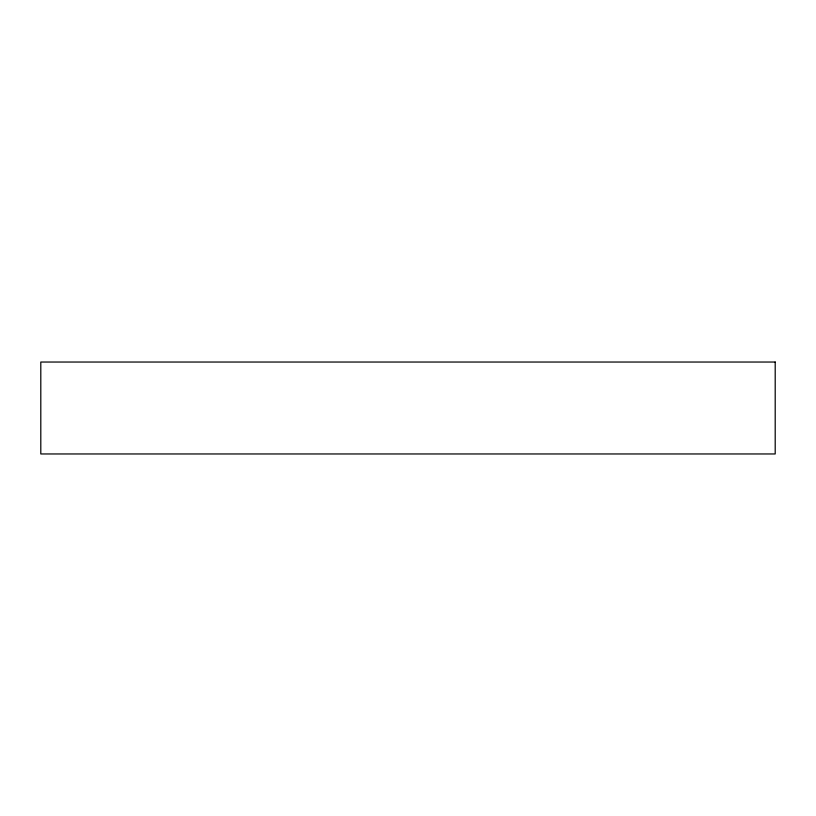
<?xml version="1.0" encoding="UTF-8"?>
<svg xmlns="http://www.w3.org/2000/svg" width="816" height="816" viewBox="0 0 816 816"><rect width="100%" height="100%" fill="white"/><g stroke="black" fill="none" stroke-linecap="round" stroke-linejoin="round"><path stroke-width="1.22" d="M775.2 362.039L40.8 362.039L40.8 453.961L775.2 453.961L775.2 362.039"/></g></svg>
